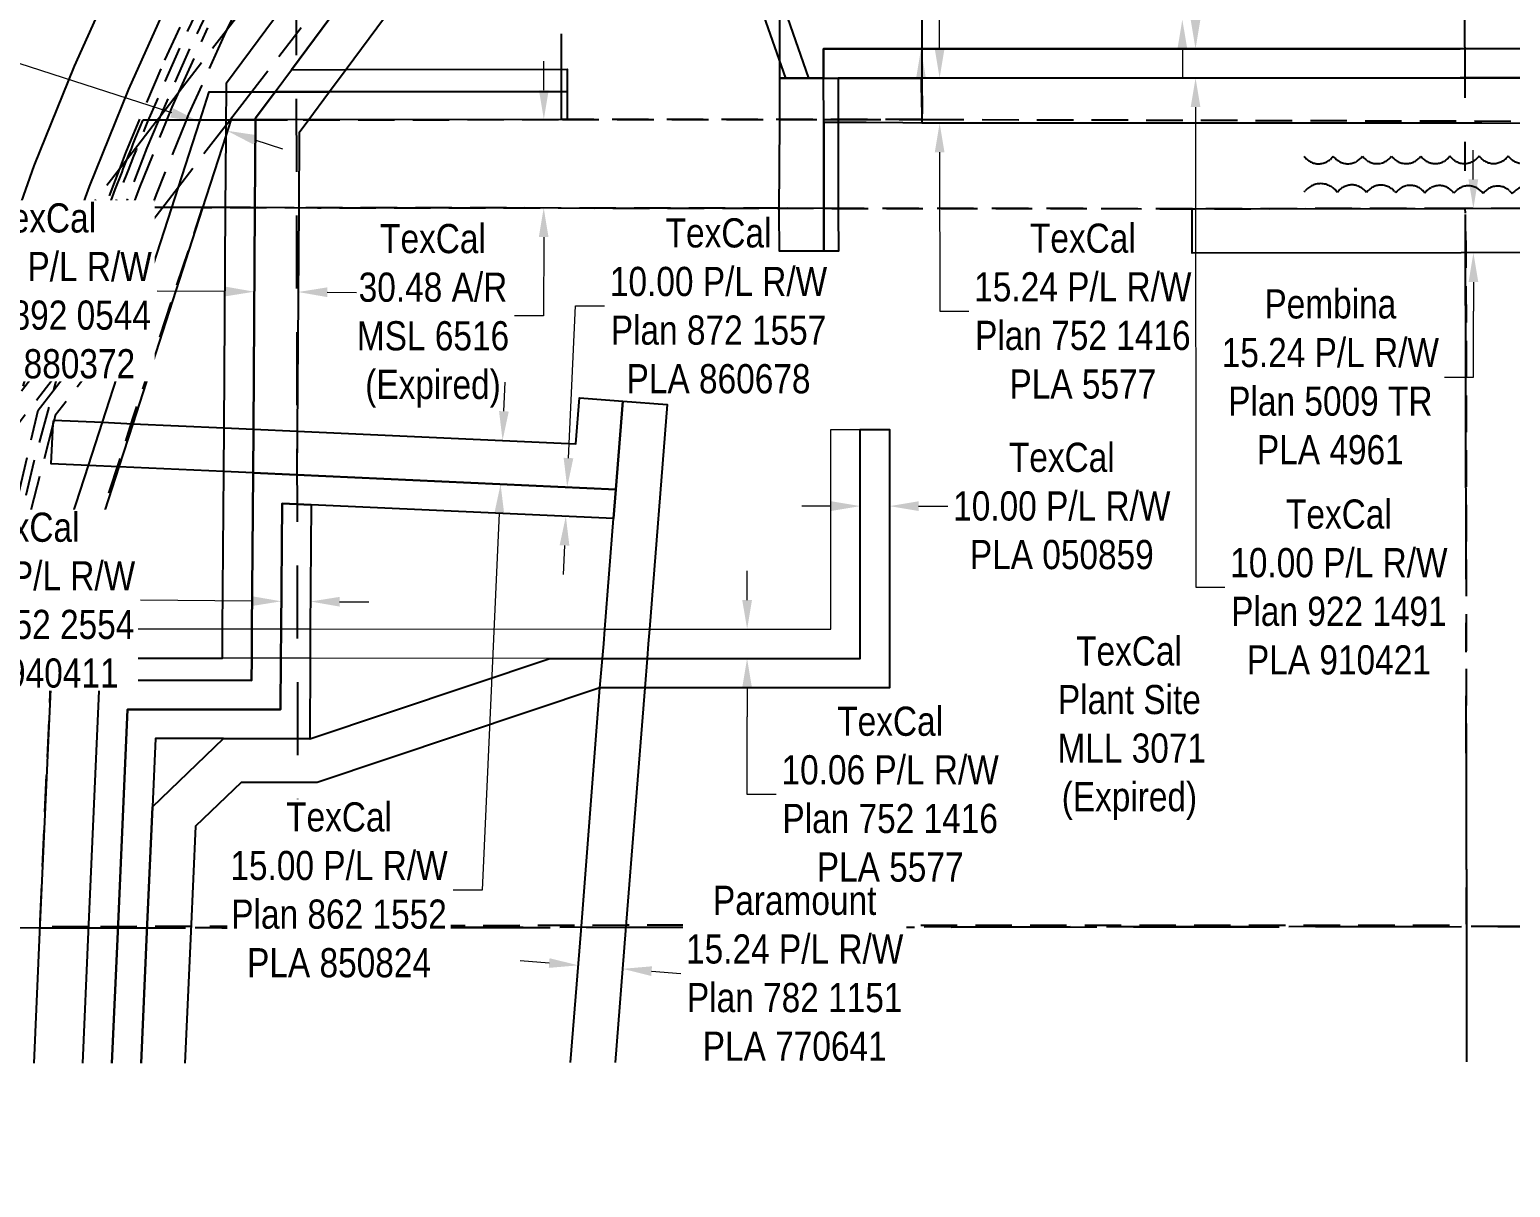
# Model space of a CAD drawing. Extents: x 507940 to 514253, y 6024270 to 6026836.
# Drawn here: x 508351 to 508858, y 6024658 to 6025055 of the extents above; entities that cross this region are included whole.
import ezdxf

# ---------------------------------------------------------------- set-up
doc = ezdxf.new("R2010")
doc.units = 0
doc.header["$LTSCALE"] = 5
doc.header["$PDMODE"] = 3
doc.header["$PDSIZE"] = 5
for name, pattern in [('0', [1, 1, 0]), ('foc-ACCESSROAD', [3.75, 2.5, -1.25]), ('foc-FLOWLINE', [3.75, 2.5, -1.25]), ('foc-LSD', [8, 5, -3]), ('foc-QUARTERLINE', [33, 25, -3, 2, -3]), ('foc-UNSURVEYED', [12.5, 10, -2.5])]:
    doc.linetypes.add(name, pattern=pattern)
doc.layers.get('Defpoints').update_dxf_attribs({"color": 9})
for name, color, linetype in [('F-AR', 190, 'foc-ACCESSROAD'), ('F-EZE', 190, 'foc-FLOWLINE'), ('F-RW', 190, 'Continuous'), ('F-WS', 190, 'foc-ACCESSROAD'), ('L-SECQ', 8, 'foc-QUARTERLINE'), ('L-SECTION-LSD', 7, 'foc-LSD'), ('L-USEC', 7, 'foc-UNSURVEYED'), ('T-BUSH', 110, '0')]:
    doc.layers.add(name, color=color, linetype=linetype)
doc.layers.add('F-AR-T', color=190, linetype='Continuous', lineweight=9)
doc.layers.add('F-RW-T', color=190, linetype='Continuous', lineweight=9)
doc.styles.add('80CG', font='ARIALN.TTF', dxfattribs={"height": 10})
doc.styles.add('80L', font='ARIALN.TTF', dxfattribs={"height": 10})
doc.dimstyles.new('Compass 5 000', dxfattribs={"dimscale": 5, "dimtxt": 9, "dimasz": 2, "dimexe": 0.2, "dimexo": 0.0625, "dimgap": 0.5, "dimtad": 0, "dimtih": 1, "dimtoh": 1, "dimzin": 0, "dimdsep": 46, "dimtxsty": '80CG', "dimcen": 0.1, "dimse1": 1, "dimse2": 1, "dimclrd": 256, "dimclrt": 256, "dimaunit": 1, "dimadec": 4, "dimazin": 0, "dimtfac": 0.06, "dimtofl": 0, "dimtmove": 0, "dimatfit": 1, "dimfxl": 0.2, "dimtolj": 1, "dimtzin": 0, "dimlwd": -1, "dimarcsym": 0})

# ---------------------------------------------------------------- blocks, each defined once
blk = doc.blocks.new('*D491')
at = {"layer": 'Defpoints', "color": 0, "transparency": 16777216}
for p in [(508572.31, 6025023.84), (508526.97, 6024993.5), (508572.27, 6024993.44)]:
    blk.add_point(p, dxfattribs=at)
at = {"layer": 'F-AR-T', "transparency": 16777216}
for p, q in [((508527.02, 6025033.89), (508527.03, 6025043.89)), ((508526.96, 6024983.5), (508526.92, 6024956.5)), ((508526.92, 6024956.5), (508516.92, 6024956.5))]:
    blk.add_line(p, q, dxfattribs=at)
for points in [[(508525.35, 6025033.89), (508528.69, 6025033.89), (508527.01, 6025023.89)], [(508525.29, 6024983.5), (508528.62, 6024983.5), (508526.97, 6024993.5)]]:
    blk.add_solid(points, dxfattribs=at)
at = {"layer": 'F-AR-T', "transparency": 16777216, "insert": (508489.01, 6024956.5), "char_height": 10, "attachment_point": 5, "style": '80CG'}
blk.add_mtext('\\A1;TexCal\\P30.48 A/R\\PMSL 6516\\P(Expired)', dxfattribs=at)
blk = doc.blocks.new('*D509')
at = {"layer": 'Defpoints', "color": 0, "transparency": 16777216}
for p in [(508745.92, 6025063.12), (508852.66, 6025063.19), (508852.66, 6025058.2)]:
    blk.add_point(p, dxfattribs=at)
at = {"layer": 'F-RW-T', "transparency": 16777216}
for p, q in [((508745.9, 6025097.99), (508735.9, 6025097.99)), ((508745.91, 6025073.12), (508745.9, 6025097.99)), ((508745.93, 6025048.12), (508745.94, 6025038.12))]:
    blk.add_line(p, q, dxfattribs=at)
for points in [[(508747.58, 6025073.12), (508744.25, 6025073.12), (508745.92, 6025063.12)], [(508747.6, 6025048.12), (508744.26, 6025048.12), (508745.92, 6025058.12)]]:
    blk.add_solid(points, dxfattribs=at)
at = {"layer": 'F-RW-T', "transparency": 16777216, "insert": (508697.95, 6025097.99), "char_height": 10, "attachment_point": 5, "style": '80CG'}
blk.add_mtext('\\A1;TexCal\\P5.00 P/L R/W\\PPlan 932 1861\\PPLA 930342', dxfattribs=at)
blk = doc.blocks.new('*D450')
at = {"layer": 'Defpoints', "color": 0, "transparency": 16777216}
for p in [(508408.95, 6025023.03), (508393.08, 6024973.9), (508402.51, 6024970.85)]:
    blk.add_point(p, dxfattribs=at)
at = {"layer": 'F-RW-T', "transparency": 16777216}
for p, q in [((508311.24, 6025054.6), (508301.24, 6025054.6)), ((508399.44, 6025026.1), (508311.24, 6025054.6)), ((508427.9, 6025016.9), (508437.42, 6025013.83))]:
    blk.add_line(p, q, dxfattribs=at)
for points in [[(508399.95, 6025027.69), (508398.92, 6025024.51), (508408.95, 6025023.03)], [(508428.42, 6025018.49), (508427.39, 6025015.31), (508418.39, 6025019.98)]]:
    blk.add_solid(points, dxfattribs=at)
at = {"layer": 'F-RW-T', "transparency": 16777216, "insert": (508262.16, 6025054.6), "char_height": 10, "attachment_point": 5, "style": '80CG'}
blk.add_mtext('\\A1;TexCal\\P10.06 P/L R/W\\PPLA 4037', dxfattribs=at)
blk = doc.blocks.new('*D452')
at = {"layer": 'Defpoints', "color": 0, "transparency": 16777216}
for p in [(508801.8, 6024993.28), (508801.82, 6024978.05), (508845.72, 6024978.09)]:
    blk.add_point(p, dxfattribs=at)
at = {"layer": 'F-RW-T', "transparency": 16777216}
for p, q in [((508845.69, 6025003.32), (508845.68, 6025013.32)), ((508845.73, 6024968.09), (508845.74, 6024958.09)), ((508845.76, 6024935.53), (508845.74, 6024958.09)), ((508835.76, 6024935.53), (508845.76, 6024935.53))]:
    blk.add_line(p, q, dxfattribs=at)
for points in [[(508847.36, 6025003.32), (508844.02, 6025003.32), (508845.7, 6024993.32)], [(508847.39, 6024968.1), (508844.06, 6024968.09), (508845.72, 6024978.09)]]:
    blk.add_solid(points, dxfattribs=at)
at = {"layer": 'F-RW-T', "transparency": 16777216, "insert": (508796.67, 6024935.53), "char_height": 10, "attachment_point": 5, "style": '80CG'}
blk.add_mtext('\\A1;Pembina\\P15.24 P/L R/W\\PPlan 5009 TR\\PPLA 4961', dxfattribs=at)
blk = doc.blocks.new('*D453')
at = {"layer": 'Defpoints', "color": 0, "transparency": 16777216}
for p in [(508692.69, 6025038.07), (508662.71, 6025022.61), (508692.69, 6025022.62)]:
    blk.add_point(p, dxfattribs=at)
at = {"layer": 'F-RW-T', "transparency": 16777216}
for p, q in [((508662.7, 6025048.06), (508662.7, 6025058.06)), ((508662.72, 6025012.61), (508662.73, 6024958.07)), ((508662.73, 6024958.07), (508672.73, 6024958.07))]:
    blk.add_line(p, q, dxfattribs=at)
for points in [[(508664.37, 6025048.06), (508661.04, 6025048.06), (508662.71, 6025038.06)], [(508664.38, 6025012.61), (508661.05, 6025012.61), (508662.71, 6025022.61)]]:
    blk.add_solid(points, dxfattribs=at)
at = {"layer": 'F-RW-T', "transparency": 16777216, "insert": (508711.81, 6024958.07), "char_height": 10, "attachment_point": 5, "style": '80CG'}
blk.add_mtext('\\A1;TexCal\\P15.24 P/L R/W\\PPlan 752 1416\\PPLA 5577', dxfattribs=at)
blk = doc.blocks.new('*D454')
at = {"layer": 'Defpoints', "color": 0, "transparency": 16777216}
for p in [(508523.6, 6024913.29), (508512.19, 6024898.8), (508522.92, 6024898.32)]:
    blk.add_point(p, dxfattribs=at)
at = {"layer": 'F-RW-T', "transparency": 16777216}
for p, q in [((508513.32, 6024923.77), (508513.78, 6024933.76)), ((508511.74, 6024888.81), (508505.88, 6024759.62)), ((508505.88, 6024759.62), (508495.88, 6024759.62))]:
    blk.add_line(p, q, dxfattribs=at)
for points in [[(508511.66, 6024923.85), (508514.99, 6024923.69), (508512.87, 6024913.78)], [(508510.08, 6024888.89), (508513.41, 6024888.74), (508512.19, 6024898.8)]]:
    blk.add_solid(points, dxfattribs=at)
at = {"layer": 'F-RW-T', "transparency": 16777216, "insert": (508456.8, 6024759.62), "char_height": 10, "attachment_point": 5, "style": '80CG', "bg_fill": 3, "box_fill_scale": 1.1, "bg_fill_color": 256, "bg_fill_true_color": 13158600, "bg_fill_transparency": 0}
blk.add_mtext('\\A1;TexCal\\P15.00 P/L R/W\\PPlan 862 1552\\PPLA 850824', dxfattribs=at)
blk = doc.blocks.new('*D455')
at = {"layer": 'Defpoints', "color": 0, "transparency": 16777216}
for p in [(508605.8, 6024849.06), (508596.7, 6024839.02), (508605.79, 6024839.01)]:
    blk.add_point(p, dxfattribs=at)
at = {"layer": 'F-RW-T', "transparency": 16777216}
for p, q in [((508596.71, 6024859.07), (508596.72, 6024869.07)), ((508596.69, 6024829.02), (508596.69, 6024819.02)), ((508596.67, 6024792.43), (508596.69, 6024819.02)), ((508606.67, 6024792.43), (508596.67, 6024792.43))]:
    blk.add_line(p, q, dxfattribs=at)
for points in [[(508595.04, 6024859.07), (508598.38, 6024859.07), (508596.71, 6024849.07)], [(508595.03, 6024829.02), (508598.36, 6024829.01), (508596.7, 6024839.02)]]:
    blk.add_solid(points, dxfattribs=at)
at = {"layer": 'F-RW-T', "transparency": 16777216, "insert": (508645.75, 6024792.43), "char_height": 10, "attachment_point": 5, "style": '80CG'}
blk.add_mtext('\\A1;TexCal\\P10.06 P/L R/W\\PPlan 752 1416\\PPLA 5577', dxfattribs=at)
blk = doc.blocks.new('*D456')
at = {"layer": 'Defpoints', "color": 0, "transparency": 16777216}
for p in [(508635.51, 6024893.32), (508645.51, 6024893.32), (508645.51, 6024891.26)]:
    blk.add_point(p, dxfattribs=at)
at = {"layer": 'F-RW-T', "transparency": 16777216}
for p, q in [((508625.51, 6024891.26), (508615.51, 6024891.26)), ((508655.51, 6024891.26), (508665.51, 6024891.26))]:
    blk.add_line(p, q, dxfattribs=at)
for points in [[(508625.51, 6024892.93), (508625.51, 6024889.59), (508635.51, 6024891.26)], [(508655.51, 6024892.93), (508655.51, 6024889.59), (508645.51, 6024891.26)]]:
    blk.add_solid(points, dxfattribs=at)
at = {"layer": 'F-RW-T', "transparency": 16777216, "insert": (508704.6, 6024891.26), "char_height": 10, "attachment_point": 5, "style": '80CG'}
blk.add_mtext('\\A1;TexCal\\P10.00 P/L R/W\\PPLA 050859', dxfattribs=at)
blk = doc.blocks.new('*D457')
at = {"layer": 'Defpoints', "color": 0, "transparency": 16777216}
for p in [(508533.85, 6024897.82), (508535.01, 6024897.77), (508533.4, 6024887.84)]:
    blk.add_point(p, dxfattribs=at)
at = {"layer": 'F-RW-T', "transparency": 16777216}
for p, q in [((508535.46, 6024907.76), (508537.82, 6024959.89)), ((508537.82, 6024959.89), (508547.82, 6024959.89)), ((508534.1, 6024877.8), (508533.65, 6024867.81))]:
    blk.add_line(p, q, dxfattribs=at)
for points in [[(508533.8, 6024907.84), (508537.13, 6024907.68), (508535.01, 6024897.77)], [(508532.44, 6024877.87), (508535.77, 6024877.72), (508534.56, 6024887.79)]]:
    blk.add_solid(points, dxfattribs=at)
at = {"layer": 'F-RW-T', "transparency": 16777216, "insert": (508586.91, 6024959.89), "char_height": 10, "attachment_point": 5, "style": '80CG'}
blk.add_mtext('\\A1;TexCal\\P10.00 P/L R/W\\PPlan 872 1557\\PPLA 860678', dxfattribs=at)
blk = doc.blocks.new('*D458')
at = {"layer": 'Defpoints', "color": 0, "transparency": 16777216}
for p in [(508437.04, 6024862.16), (508447.04, 6024862.09), (508437.02, 6024858.62)]:
    blk.add_point(p, dxfattribs=at)
at = {"layer": 'F-RW-T', "transparency": 16777216}
for p, q in [((508427.02, 6024858.69), (508388.76, 6024858.96)), ((508457.01, 6024858.48), (508467.01, 6024858.4))]:
    blk.add_line(p, q, dxfattribs=at)
for points in [[(508427.03, 6024860.35), (508427.01, 6024857.02), (508437.02, 6024858.62)], [(508457.02, 6024860.14), (508457, 6024856.81), (508447.01, 6024858.55)]]:
    blk.add_solid(points, dxfattribs=at)
at = {"layer": 'F-RW-T', "transparency": 16777216, "insert": (508349.68, 6024858.96), "char_height": 10, "attachment_point": 5, "style": '80CG', "bg_fill": 3, "box_fill_scale": 1.1, "bg_fill_color": 256, "bg_fill_true_color": 13158600, "bg_fill_transparency": 0}
blk.add_mtext('\\A1;TexCal\\P10.00 P/L R/W\\PPlan 952 2554\\PPLA 940411', dxfattribs=at)
blk = doc.blocks.new('*D459')
at = {"layer": 'Defpoints', "color": 0, "transparency": 16777216}
for p in [(508538.94, 6024735.39), (508554.13, 6024734.19), (508554, 6024732.59)]:
    blk.add_point(p, dxfattribs=at)
at = {"layer": 'F-RW-T', "transparency": 16777216}
for p, q in [((508528.85, 6024734.58), (508518.88, 6024735.37)), ((508563.97, 6024731.8), (508573.94, 6024731.01))]:
    blk.add_line(p, q, dxfattribs=at)
for points in [[(508528.98, 6024736.24), (508528.72, 6024732.92), (508538.82, 6024733.79)], [(508564.1, 6024733.46), (508563.84, 6024730.14), (508554, 6024732.59)]]:
    blk.add_solid(points, dxfattribs=at)
at = {"layer": 'F-RW-T', "transparency": 16777216, "insert": (508613.02, 6024731.01), "char_height": 10, "attachment_point": 5, "style": '80CG', "bg_fill": 3, "box_fill_scale": 1.1, "bg_fill_color": 256, "bg_fill_true_color": 13158600, "bg_fill_transparency": 0}
blk.add_mtext('\\A1;Paramount\\P15.24 P/L R/W\\PPlan 782 1151\\PPLA 770641', dxfattribs=at)
blk = doc.blocks.new('*D460')
at = {"layer": 'Defpoints', "color": 0, "transparency": 16777216}
for p in [(508427.77, 6024964.79), (508427.77, 6024963.61), (508442.76, 6024963.5)]:
    blk.add_point(p, dxfattribs=at)
at = {"layer": 'F-RW-T', "transparency": 16777216}
for p, q in [((508417.77, 6024964.86), (508394.46, 6024965.02)), ((508452.77, 6024964.61), (508462.77, 6024964.54))]:
    blk.add_line(p, q, dxfattribs=at)
for points in [[(508417.79, 6024966.53), (508417.76, 6024963.19), (508427.77, 6024964.79)], [(508452.78, 6024966.28), (508452.75, 6024962.94), (508442.77, 6024964.68)]]:
    blk.add_solid(points, dxfattribs=at)
at = {"layer": 'F-RW-T', "transparency": 16777216, "insert": (508355.37, 6024965.02), "char_height": 10, "attachment_point": 5, "style": '80CG', "bg_fill": 3, "box_fill_scale": 1.1, "bg_fill_color": 256, "bg_fill_true_color": 13158600, "bg_fill_transparency": 0}
blk.add_mtext('\\A1;TexCal\\P15.00 P/L R/W\\PPlan 892 0544\\PPLA 880372', dxfattribs=at)
blk = doc.blocks.new('*D461')
at = {"layer": 'Defpoints', "color": 0, "transparency": 16777216}
for p in [(508802.41, 6025048.11), (508750.45, 6025038.09), (508802.42, 6025038.11)]:
    blk.add_point(p, dxfattribs=at)
at = {"layer": 'F-RW-T', "transparency": 16777216}
for p, q in [((508750.45, 6025058.09), (508750.44, 6025068.09)), ((508750.46, 6025028.09), (508750.52, 6024863.47)), ((508750.52, 6024863.47), (508760.52, 6024863.47))]:
    blk.add_line(p, q, dxfattribs=at)
for points in [[(508752.11, 6025058.09), (508748.78, 6025058.09), (508750.45, 6025048.09)], [(508752.12, 6025028.09), (508748.79, 6025028.09), (508750.45, 6025038.09)]]:
    blk.add_solid(points, dxfattribs=at)
at = {"layer": 'F-RW-T', "transparency": 16777216, "insert": (508799.6, 6024863.47), "char_height": 10, "attachment_point": 5, "style": '80CG'}
blk.add_mtext('\\A1;TexCal\\P10.00 P/L R/W\\PPlan 922 1491\\PPLA 910421', dxfattribs=at)
blk = doc.blocks.new('*D462')
at = {"layer": 'Defpoints', "color": 0, "transparency": 16777216}
for p in [(508656.32, 6025058.05), (508804.36, 6025058.1), (508804.36, 6025048.11)]:
    blk.add_point(p, dxfattribs=at)
at = {"layer": 'F-RW-T', "transparency": 16777216}
for p, q in [((508656.27, 6025184.06), (508646.27, 6025184.06)), ((508656.31, 6025068.05), (508656.27, 6025184.06)), ((508656.32, 6025038.05), (508656.33, 6025028.05))]:
    blk.add_line(p, q, dxfattribs=at)
for points in [[(508657.98, 6025068.05), (508654.65, 6025068.05), (508656.32, 6025058.05)], [(508657.99, 6025038.05), (508654.66, 6025038.05), (508656.32, 6025048.05)]]:
    blk.add_solid(points, dxfattribs=at)
at = {"layer": 'F-RW-T', "transparency": 16777216, "insert": (508607.19, 6025184.06), "char_height": 10, "attachment_point": 5, "style": '80CG', "bg_fill": 3, "box_fill_scale": 1.1, "bg_fill_color": 256, "bg_fill_true_color": 13158600, "bg_fill_transparency": 0}
blk.add_mtext('\\A1;TexCal\\P10.00 P/L R/W\\PPlan 932 0624\\PPLA 920316', dxfattribs=at)

msp = doc.modelspace()

# ---------------------------------------------------------------- linework, layer by layer
at = {"layer": 'F-AR', "flags": 128}
msp.add_lwpolyline([(508981.049, 6025651.431), (508864.128, 6025550.805), (508842.017, 6025531.775), (508798.738, 6025494.52), (508791.806, 6025488.553), (508749.794, 6025452.391), (508741.253, 6025445.04), (508729.251, 6025434.709), (508728.813, 6025434.334), (508723.041, 6025429.365), (508675.027, 6025388.038), (508623.375, 6025343.581), (508600.449, 6025323.118), (508578.271, 6025301.847), (508556.87, 6025279.794), (508555.051, 6025277.797), (508548.291, 6025270.387), (508536.272, 6025256.99), (508534.882, 6025255.362), (508529.93, 6025249.508), (508516.504, 6025233.462), (508497.592, 6025209.241), (508479.56, 6025184.357), (508462.431, 6025158.844), (508446.227, 6025132.733), (508430.968, 6025106.059), (508416.676, 6025078.856), (508403.367, 6025051.157), (508391.117, 6025023.13), (508389.978, 6025020.308), (508388.784, 6025017.326), (508387.843, 6025015.025), (508387.203, 6025013.364), (508386.384, 6025011.301), (508384.455, 6025006.421), (508384.008, 6025005.283), (508381.697, 6024999.384), (508379.769, 6024994.418), (508379.345, 6024993.251), (508369.507, 6024965.453), (508365.983, 6024954.244), (508360.688, 6024937.401), (508360.29, 6024936.137), (508358.823, 6024930.81), (508352.131, 6024906.511), (508345.037, 6024876.611), (508339.02, 6024846.476), (508334.086, 6024816.144), (508330.242, 6024785.655), (508327.493, 6024755.049), (508327.138, 6024745.148), (508325.527, 6024700.21)], dxfattribs=at)
at = {"layer": 'F-AR'}
for points in [[(508329.455, 6024939.233), (508365.848, 6024986.425), (508381.579, 6025006.974), (508387.82, 6025015.051), (508394.231, 6025023.35), (508395.31, 6025024.725), (508401.984, 6025033.443), (508418.234, 6025054.523), (508544.518, 6025218.536)], [(508558.27, 6025203.805), (508426.918, 6025033.331), (508419.204, 6025023.3), (508418.127, 6025021.919), (508401.71, 6025000.613), (508396.037, 6024993.242), (508388.622, 6024983.611), (508376.714, 6024968.169), (508371.993, 6024962.042), (508365.983, 6024954.244), (508360.718, 6024947.408), (508347.936, 6024930.711)]]:
    msp.add_lwpolyline(points, dxfattribs=at)
at = {"layer": 'F-EZE'}
for points in [[(508421.575, 6025081.368), (508405.526, 6025048.098), (508395.363, 6025024.658), (508394.779, 6025023.275), (508390.931, 6025014.164), (508382.894, 6024993.196), (508377.816, 6024979.632), (508371.993, 6024962.042), (508366.207, 6024944.565), (508360.688, 6024937.401), (508343.993, 6024915.733)], [(508430.47, 6025079.403), (508418.242, 6025054.512), (508417.385, 6025052.737), (508405.245, 6025025.627), (508404.288, 6025023.312), (508394.064, 6024998.108), (508392.285, 6024993.172), (508389.392, 6024984.611), (508374.635, 6024941.976), (508359.516, 6024922.353), (508359.081, 6024920.72), (508358.911, 6024920.156), (508358.781, 6024919.583), (508351.283, 6024890.324), (508344.296, 6024858)], [(508347.982, 6024930.826), (508360.718, 6024947.408), (508371.539, 6024980.131), (508381.596, 6025006.955), (508383.664, 6025012.395), (508397.07, 6025044.146), (508411.737, 6025075.336)], [(508338.331, 6024859.267), (508353.684, 6024924.138), (508358.823, 6024930.81), (508368.806, 6024943.767), (508376.737, 6024968.146), (508378.094, 6024972.207), (508385.731, 6024993.215), (508388.375, 6025000.303), (508397.689, 6025023.313), (508399.637, 6025028.021), (508402.009, 6025033.409), (508411.865, 6025055.326)]]:
    msp.add_lwpolyline(points, dxfattribs=at)
at = {"layer": 'F-RW'}
for points in [[(508553.903, 6025193.846), (508440.505, 6025040.91), (508459.188, 6025040.938), (508534.971, 6025041.048), (508534.982, 6025033.433), (508453.542, 6025033.323), (508434.86, 6025033.299), (508428.195, 6025024.309), (508428.188, 6025023.304), (508427.975, 6024993.201), (508427.44, 6024917.653), (508427.333, 6024902.651), (508426.954, 6024849.173), (508426.883, 6024839.12), (508426.829, 6024831.505), (508375.092, 6024831.537), (508377.651, 6024839.149), (508416.829, 6024839.126), (508416.9, 6024849.179), (508417.282, 6024903.105), (508417.389, 6024918.108), (508417.922, 6024993.213), (508418.103, 6025018.621), (508418.127, 6025021.919), (508418.136, 6025023.276), (508418.207, 6025033.323), (508418.229, 6025036.439), (508547.486, 6025210.766)], [(508534.824, 6025142.945), (508459.188, 6025040.938), (508453.542, 6025033.323), (508446.125, 6025023.315), (508443.153, 6025019.312), (508442.967, 6024993.183), (508442.428, 6024916.973), (508442.322, 6024901.971), (508427.333, 6024902.651), (508427.44, 6024917.653), (508427.975, 6024993.201), (508428.188, 6025023.304), (508428.195, 6025024.309), (508434.86, 6025033.299), (508440.505, 6025040.91), (508553.903, 6025193.846)], [(508610.593, 6025058.654), (508617.779, 6025038.043), (508609.955, 6025038.04), (508573.13, 6025142.983)], [(508339.951, 6024973.189), (508352.286, 6025007.951), (508366.054, 6025042.171), (508381.231, 6025075.789)], [(509018.845, 6025070.231), (508980.954, 6025048.17), (508841.175, 6025048.119), (508656.736, 6025048.052), (508622.942, 6025048.039), (508622.949, 6025038.045), (508615.783, 6025038.042), (508607.958, 6025038.04), (508607.942, 6025058.028)], [(508399.397, 6025067.13), (508384.564, 6025034.273), (508371.108, 6025000.829), (508365.902, 6024986.369), (508359.052, 6024966.855), (508348.418, 6024932.409)], [(508993.592, 6025038.18), (508841.195, 6025038.125), (508656.756, 6025038.057), (508627.947, 6025038.048), (508627.958, 6025022.817), (508627.983, 6024992.327), (508627.993, 6024978.653), (508622.995, 6024978.649), (508622.984, 6024992.334), (508622.96, 6025022.815), (508622.949, 6025038.045), (508622.942, 6025048.039), (508656.736, 6025048.052), (508841.176, 6025048.119), (508980.954, 6025048.17)], [(509025.723, 6025022.37), (508848.653, 6025022.556), (508662.695, 6025022.633), (508637.497, 6025022.777), (508630.033, 6025022.785), (508622.96, 6025022.792), (508622.984, 6024992.334), (508622.995, 6024978.649), (508607.763, 6024978.638), (508607.753, 6024992.352), (508607.89, 6025022.81), (508607.958, 6025038.04), (508615.783, 6025038.042), (508622.949, 6025038.045), (508627.947, 6025038.048), (508656.756, 6025038.057), (508841.194, 6025038.125), (508993.592, 6025038.18)], [(508348.086, 6024835.365), (508353.802, 6024852.362), (508370.879, 6024905.209), (508375.659, 6024919.999), (508399.327, 6024993.237), (508401.71, 6025000.613), (508409.042, 6025023.303), (508412.278, 6025033.317), (508418.207, 6025033.323), (508426.918, 6025033.331), (508434.86, 6025033.299), (508453.542, 6025033.323), (508534.982, 6025033.433), (508534.998, 6025023.814), (508419.605, 6025023.714), (508419.606, 6025023.303), (508419.606, 6025023.303), (508418.103, 6025018.621), (508409.896, 6024993.224), (508386.081, 6024919.527), (508381.301, 6024904.736), (508363.358, 6024849.212), (508358.075, 6024833.502), (508354.151, 6024745.22), (508352.151, 6024700.238)], [(508536.174, 6024700.429), (508539.761, 6024745.725), (508546.256, 6024828.984), (508547.149, 6024839.045), (508547.54, 6024843.99), (508547.945, 6024849.098), (508550.95, 6024887.044), (508551.739, 6024897.012), (508554.135, 6024927.264), (508569.32, 6024926.063), (508563.225, 6024849.089), (508562.821, 6024843.99), (508562.429, 6024839.036), (508561.633, 6024828.989), (508555.045, 6024745.768), (508551.457, 6024700.445)], [(508388.934, 6024700.276), (508390.936, 6024745.32), (508392.842, 6024788.191), (508417.183, 6024811.523), (508446.844, 6024811.505), (508529.072, 6024839.057), (508547.149, 6024839.045), (508562.429, 6024839.036), (508635.493, 6024838.991), (508635.512, 6024917.575), (508645.514, 6024917.572), (508645.51, 6024828.988), (508561.633, 6024828.989), (508546.256, 6024828.984), (508449.325, 6024796.5), (508423.207, 6024796.518), (508407.562, 6024781.521), (508405.956, 6024745.36), (508403.953, 6024700.292)], [(508368.924, 6024700.255), (508370.925, 6024745.266), (508374.709, 6024830.4), (508375.092, 6024831.537), (508426.829, 6024831.505), (508426.883, 6024839.12), (508426.954, 6024849.173), (508427.333, 6024902.651), (508442.322, 6024901.971), (508551.739, 6024897.012), (508550.95, 6024887.044), (508447.247, 6024891.744), (508437.254, 6024892.197), (508436.95, 6024849.167), (508436.878, 6024839.114), (508436.754, 6024821.506), (508384.32, 6024821.539), (508380.931, 6024745.293), (508378.929, 6024700.266)], [(508378.929, 6024700.266), (508380.931, 6024745.293), (508384.32, 6024821.539), (508436.754, 6024821.506), (508436.878, 6024839.114), (508436.95, 6024849.167), (508437.254, 6024892.197), (508447.247, 6024891.744), (508446.946, 6024849.161), (508446.874, 6024839.107), (508446.844, 6024811.505), (508417.183, 6024811.523), (508393.88, 6024811.539), (508392.842, 6024788.191), (508390.936, 6024745.32), (508388.934, 6024700.276)]]:
    msp.add_lwpolyline(points, dxfattribs=at)
for points in [[(509102.557, 6025025.749), (509102.219, 6025022.901), (509102.123, 6025022.065), (509080.686, 6025022.23), (509080.686, 6025022.23), (509065.34, 6025022.347), (509065.34, 6025022.347), (509045.656, 6025022.349), (509025.149, 6025022.371), (508841.429, 6025022.63), (508656.688, 6025022.56), (508656.659, 6025038.054), (508843.938, 6025038.126), (508993.592, 6025038.18), (509021.435, 6025038.19), (509037.856, 6025038.196), (509048.486, 6025038.2), (509057.633, 6025038.204), (509067.17, 6025038.207), (509082.49, 6025038.014), (509103.898, 6025037.52), (509103.698, 6025035.763), (509102.557, 6025025.749)], [(509077.384, 6024993.555), (509075.649, 6024978.323), (509060.317, 6024978.311), (509045.016, 6024978.292), (509027.884, 6024978.274), (509012.614, 6024978.262), (508841.477, 6024978.089), (508749.348, 6024977.998), (508749.333, 6024993.229), (508841.447, 6024993.32), (509014.26, 6024993.49), (509029.644, 6024993.506), (509046.761, 6024993.524), (509062.059, 6024993.539), (509077.384, 6024993.555)], [(508554.135, 6024927.264), (508551.739, 6024897.012), (508442.322, 6024901.971), (508427.333, 6024902.651), (508417.282, 6024903.105), (508381.301, 6024904.736), (508370.879, 6024905.209), (508358.135, 6024905.787), (508358.762, 6024919.597), (508358.878, 6024920.181), (508359.039, 6024920.731), (508375.659, 6024919.999), (508386.081, 6024919.527), (508417.389, 6024918.108), (508427.44, 6024917.653), (508442.428, 6024916.973), (508537.938, 6024912.644), (508539.189, 6024928.45), (508554.135, 6024927.264)]]:
    msp.add_lwpolyline(points, close=True, dxfattribs=at)
at = {"layer": 'F-RW-T'}
msp.add_lwpolyline([(508352.151, 6024700.238), (508354.151, 6024745.22), (508358.075, 6024833.502), (508363.358, 6024849.212), (508416.9, 6024849.179), (508426.954, 6024849.173), (508436.95, 6024849.167), (508446.946, 6024849.161), (508547.945, 6024849.098), (508563.225, 6024849.089), (508625.442, 6024849.05), (508625.457, 6024917.578), (508635.512, 6024917.575), (508635.493, 6024838.991), (508562.429, 6024839.036), (508547.149, 6024839.045), (508529.072, 6024839.057), (508446.874, 6024839.107), (508436.878, 6024839.114), (508426.883, 6024839.12), (508416.829, 6024839.126), (508377.651, 6024839.149), (508375.092, 6024831.537), (508374.709, 6024830.4), (508370.925, 6024745.266), (508368.924, 6024700.255)], dxfattribs=at)
at = {"layer": 'F-WS'}
msp.add_lwpolyline([(508656.657, 6025038.34), (508656.688, 6025023.109), (508656.688, 6025023.109), (508656.688, 6025023.109), (508656.688, 6025023.87), (508533.121, 6025023.822), (508533.105, 6025033.09), (508533.094, 6025040.706), (508532.947, 6025142.603), (508571.253, 6025142.64), (508579.428, 6025142.643), (508600.97, 6025142.67), (508635.561, 6025142.704), (508639.399, 6025142.708), (508644.082, 6025142.713), (508646.425, 6025142.715), (508651.709, 6025142.72), (508656.442, 6025142.725), (508656.466, 6025131.506), (508656.605, 6025063.326), (508656.616, 6025058.329), (508656.637, 6025048.334), (508656.657, 6025038.34)], close=True, dxfattribs=at)
msp.add_lwpolyline([(509014.302, 6024993.486), (508841.489, 6024993.315), (508749.375, 6024993.225), (508628.188, 6024993.369), (508623.19, 6024993.376), (508607.959, 6024993.394), (508441.395, 6024993.6), (508426.402, 6024993.618), (508416.35, 6024993.63), (508408.323, 6024993.641), (508397.754, 6024993.654), (508394.464, 6024993.659), (508390.64, 6024993.663), (508384.121, 6024993.671), (508381.269, 6024993.672), (508377.767, 6024993.674), (508378.197, 6024994.834), (508380.102, 6024999.826), (508382.4, 6025005.741), (508382.846, 6025006.88), (508384.776, 6025011.76), (508385.598, 6025013.819), (508386.248, 6025015.468), (508387.188, 6025017.769), (508388.393, 6025020.739), (508389.6, 6025023.681), (508392.659, 6025023.767), (508393.161, 6025023.749), (508396.093, 6025023.758), (508402.704, 6025023.742), (508407.47, 6025023.72), (508416.563, 6025023.693), (508417.631, 6025023.717), (508418.033, 6025023.72), (508426.616, 6025023.721), (508444.553, 6025023.732), (508533.426, 6025023.82), (508608.096, 6025023.852), (508622.96, 6025023.855), (508630.034, 6025023.858), (508658.565, 6025023.869), (508940.041, 6025023.063)], dxfattribs=at)
at = {"layer": 'F-WS', "flags": 128}
msp.add_lwpolyline([(508371.003, 6024747.014), (508354.229, 6024746.968), (508358.153, 6024835.25), (508363.436, 6024850.96), (508381.379, 6024906.485), (508386.158, 6024921.275), (508410.031, 6024993.643), (508421.23, 6024993.629), (508434.766, 6024993.612), (508449.402, 6024993.594), (508613.217, 6024993.392), (508625.057, 6024993.378), (508633.722, 6024993.367), (508752.491, 6024993.232), (508842.817, 6024993.321), (508843.169, 6024979.416), (508843.291, 6024747.477), (508555.123, 6024747.516), (508539.839, 6024747.474), (508406.034, 6024747.108), (508391.014, 6024747.068), (508381.009, 6024747.041), (508371.003, 6024747.014)], close=True, dxfattribs=at)
at = {"layer": 'L-SECQ'}
for p, q in [((508841.562, 6025651.234), (508843.305, 6024747.099)), ((508843.305, 6024747.099), (508843.394, 6024700.748))]:
    msp.add_line(p, q, dxfattribs=at)
at = {"layer": 'L-SECTION-LSD', "flags": 128}
msp.add_lwpolyline([(508441.196, 6025550.871), (508442.674, 6024747.06)], dxfattribs=at)
at = {"layer": 'L-USEC'}
for p, q in [((508041.643, 6024746.266), (509644.967, 6024747.932)), ((509644.967, 6024747.932), (508041.643, 6024746.266))]:
    msp.add_line(p, q, dxfattribs=at)
at = {"layer": 'T-BUSH', "flags": 128}
for points in [[(508787.691, 6025011.222, 0.5205671), (508797.685, 6025011.273, 0.5205671), (508807.68, 6025011.289, 0.5205671), (508817.675, 6025011.305, 0.5205671), (508827.669, 6025011.322, 0.5205671), (508837.664, 6025011.338, 0.5205671), (508847.659, 6025011.354, 0.5205671), (508857.653, 6025011.371, 0.5205671), (508867.648, 6025011.387, 0.5205671), (508877.643, 6025011.403, 0.5205671), (508887.637, 6025011.42, 0.5205671), (508897.632, 6025011.436, 0.5205671), (508907.626, 6025011.452, 0.5205671), (508917.621, 6025011.469, 0.5205671), (508927.614, 6025011.488, 0.5205671), (508936.072, 6025016.599, 0.5205671), (508937.26, 6025026.311, 0.5205671), (508937.261, 6025036.306, 0.5205671), (508937.261, 6025046.301, 0.5205671), (508937.262, 6025056.295, 0.5205671), (508931.104, 6025060.129, 0.5205671), (508921.109, 6025060.124, 0.5205671), (508911.115, 6025060.119, 0.5205671), (508901.12, 6025060.114, 0.5205671), (508891.126, 6025060.109, 0.5205671), (508881.131, 6025060.104, 0.5205671), (508871.136, 6025060.099, 0.5205671), (508864.598, 6025067.622, 0.5205671), (508858.086, 6025075.205, 0.5205671), (508851.575, 6025082.788, 0.5205671), (508845.064, 6025090.37, 0.5205671), (508838.553, 6025097.953, 0.5205671), (508832.041, 6025105.536, 0.5205671), (508825.53, 6025113.118, 0.5205671), (508819.019, 6025120.701, 0.5205671), (508812.508, 6025128.284, 0.5205671), (508805.997, 6025135.866, 0.5205671), (508799.485, 6025143.449, 0.5205671), (508792.974, 6025151.032, 0.5205671), (508795.483, 6025157.928, 0.5205671), (508803.066, 6025164.439, 0.5205671), (508810.649, 6025170.95, 0.5205671), (508818.232, 6025177.46, 0.5205671), (508825.815, 6025183.971, 0.5205671), (508833.398, 6025190.482, 0.5205671), (508840.982, 6025196.993, 0.5205671), (508848.565, 6025203.503, 0.5205671), (508856.148, 6025210.014, 0.5205671), (508863.731, 6025216.525, 0.5205671), (508871.493, 6025222.489, 0.5205671), (508880.142, 6025225.748, 0.5205671), (508887.725, 6025232.258, 0.5205671), (508895.309, 6025238.769, 0.5205671), (508902.892, 6025245.28, 0.5205671), (508910.475, 6025251.79, 0.5205671), (508918.058, 6025258.301, 0.5205671), (508925.641, 6025264.811, 0.5205671), (508933.225, 6025271.322, 0.5205671), (508940.808, 6025277.833, 0.5205671), (508948.391, 6025284.343, 0.5205671), (508950.512, 6025293.619, 0.5205671), (508951.27, 6025303.585, 0.5205671), (508945.285, 6025311.34, 0.5205671), (508938.773, 6025318.923, 0.5205671), (508934.65, 6025323.725, 0.5205671)], [(509118.564, 6024995.49, 0.5205671), (509108.722, 6024997.226, 0.5205671), (509098.875, 6024998.94, 0.5205671), (509088.905, 6024999.489, 0.5205671), (509078.915, 6024999.717, 0.5205671), (509068.921, 6024999.697, 0.5205671), (509058.926, 6024999.678, 0.5205671), (509048.931, 6024999.659, 0.5205671), (509038.937, 6024999.605, 0.5205671), (509028.942, 6024999.539, 0.5205671), (509018.948, 6024999.473, 0.5205671), (509008.954, 6024999.407, 0.5205671), (508998.959, 6024999.342, 0.5205671), (508988.965, 6024999.254, 0.5205671), (508978.971, 6024999.107, 0.5205671), (508968.978, 6024998.961, 0.5205671), (508958.984, 6024998.814, 0.5205671), (508948.991, 6024998.667, 0.5205671), (508938.997, 6024998.521, 0.5205671), (508929.003, 6024998.421, 0.5205671), (508919.009, 6024998.33, 0.5205671), (508909.015, 6024998.24, 0.5205671), (508899.02, 6024998.149, 0.5205671), (508889.026, 6024998.076, 0.5205671), (508879.032, 6024998.167, 0.5205671), (508869.038, 6024998.257, 0.5205671), (508859.043, 6024998.348, 0.5205671), (508849.049, 6024998.439, 0.5205671), (508839.055, 6024998.53, 0.5205671), (508829.061, 6024998.611, 0.5205671), (508819.066, 6024998.685, 0.5205671), (508809.072, 6024998.758, 0.5205671), (508799.078, 6024998.832, 0.5205671), (508787.689, 6024998.915, 0.5205671)]]:
    msp.add_lwpolyline(points, format="xyb", dxfattribs=at)

# ---------------------------------------------------------------- texts
at = {"layer": 'F-RW-T', "insert": (508702.65, 6024846.586), "char_height": 9.9893, "attachment_point": 1, "style": '80L'}
msp.add_mtext_dynamic_manual_height_columns('\\pi6.87756;TexCal\\P\\pi0.63936;Plant Site\\P\\pi0.47582;MLL 3071\\P\\pi1.92039;(Expired)', width=48.88122, gutter_width=50.027, heights=[0], dxfattribs=at)

# ---------------------------------------------------------------- dimensions: what is measured, and where the dimension line sits
at = {"layer": 'F-AR-T', "color": 3}
dim = msp.add_linear_dim(base=(508526.969, 6024993.498), p1=(508572.31, 6025023.836), p2=(508572.272, 6024993.443), angle=269.92926, text='TexCal\\P30.48 A/R\\PMSL 6516\\P(Expired)', dimstyle='Compass 5 000', dxfattribs=at)
dim.commit()
dim.dimension.update_dxf_attribs({"geometry": '*D491', "text_midpoint": (508489.01, 6024956.498), "dimtype": 161})
at = {"layer": 'F-RW-T'}
for base, p1, p2, angle, text, picture, middle in [((508745.921, 6025063.117), (508852.664, 6025058.196), (508852.66, 6025063.19), 90.03925, 'TexCal\\P5.00 P/L R/W\\PPlan 932 1861\\PPLA 930342', '*D509', (508697.954, 6025097.986)), ((508535.008, 6024897.771), (508533.396, 6024887.84), (508533.849, 6024897.823), 87.40495, 'TexCal\\P10.00 P/L R/W\\PPlan 872 1557\\PPLA 860678', '*D457', (508586.906, 6024959.891))]:
    dim = msp.add_linear_dim(base=base, p1=p1, p2=p2, angle=angle, text=text, dimstyle='Compass 5 000', dxfattribs=at)
    dim.commit()
    dim.dimension.update_dxf_attribs({"geometry": picture, "text_midpoint": middle, "dimtype": 161})
at = {"layer": 'F-RW-T', "color": 3}
for base, p1, p2, angle, text, picture, middle in [((508408.953, 6025023.025), (508402.513, 6024970.853), (508393.078, 6024973.902), 162.09111, 'TexCal\\P10.06 P/L R/W\\PPLA 4037', '*D450', (508262.156, 6025054.603)), ((508750.454, 6025038.093), (508802.412, 6025048.106), (508802.416, 6025038.112), 270.02099, 'TexCal\\P10.00 P/L R/W\\PPlan 922 1491\\PPLA 910421', '*D461', (508799.6, 6024863.474)), ((508662.712, 6025022.612), (508692.686, 6025038.071), (508692.69, 6025022.621), 270.01724, 'TexCal\\P15.24 P/L R/W\\PPlan 752 1416\\PPLA 5577', '*D453', (508711.814, 6024958.067))]:
    dim = msp.add_linear_dim(base=base, p1=p1, p2=p2, angle=angle, text=text, dimstyle='Compass 5 000', dxfattribs=at)
    dim.commit()
    dim.dimension.update_dxf_attribs({"geometry": picture, "text_midpoint": middle, "dimtype": 161})
for base, p1, p2, angle, text, picture, middle in [((508845.715, 6024978.093), (508801.8, 6024993.276), (508801.816, 6024978.05), 270.05692, 'Pembina\\P15.24 P/L R/W\\PPlan 5009 TR\\PPLA 4961', '*D452', (508844.573, 6024935.527)), ((508596.699, 6024839.015), (508605.796, 6024849.062), (508605.789, 6024839.01), 269.96516, 'TexCal\\P10.06 P/L R/W\\PPlan 752 1416\\PPLA 5577', '*D455', (508620.154, 6024792.426))]:
    dim = msp.add_linear_dim(base=base, p1=p1, p2=p2, angle=angle, text=text, dimstyle='Compass 5 000', override={"dimtmove": 1}, dxfattribs=at)
    dim.commit()
    dim.dimension.update_dxf_attribs({"geometry": picture, "text_midpoint": middle, "dimtype": 161})
dim = msp.add_aligned_dim(p1=(508635.506, 6024893.323), p2=(508645.513, 6024893.323), distance=-2.062, text='TexCal\\P10.00 P/L R/W\\PPLA 050859', dimstyle='Compass 5 000', dxfattribs=at)
dim.commit()
dim.dimension.update_dxf_attribs({"geometry": '*D456', "text_midpoint": (508704.595, 6024891.26)})

# ---------------------------------------------------------------- next in the draw order: dimensions: what is measured, and where the dimension line sits
for base, p1, p2, angle, text, picture, middle in [((508656.317, 6025058.046), (508804.361, 6025048.106), (508804.357, 6025058.1), 90.02071, 'TexCal\\P10.00 P/L R/W\\PPlan 932 0624\\PPLA 920316', '*D462', (508607.188, 6025184.063)), ((508512.193, 6024898.805), (508523.603, 6024913.294), (508522.924, 6024898.318), 267.40495, 'TexCal\\P15.00 P/L R/W\\PPlan 862 1552\\PPLA 850824', '*D454', (508456.802, 6024759.622))]:
    dim = msp.add_linear_dim(base=base, p1=p1, p2=p2, angle=angle, text=text, dimstyle='Compass 5 000', override={"dimtfill": 1}, dxfattribs=at)
    dim.commit()
    dim.dimension.update_dxf_attribs({"geometry": picture, "text_midpoint": middle, "dimtype": 161})

# ---------------------------------------------------------------- next in the draw order: dimensions: what is measured, and where the dimension line sits
dim = msp.add_linear_dim(base=(508437.017, 6024858.617), p1=(508447.037, 6024862.086), p2=(508437.042, 6024862.157), angle=179.59493, text='TexCal\\P10.00 P/L R/W\\PPlan 952 2554\\PPLA 940411', dimstyle='Compass 5 000', override={"dimtfill": 1}, dxfattribs=at)
dim.commit()
dim.dimension.update_dxf_attribs({"geometry": '*D458', "text_midpoint": (508349.681, 6024858.958), "dimtype": 161})
dim = msp.add_aligned_dim(p1=(508538.943, 6024735.393), p2=(508554.128, 6024734.191), distance=-1.608, text='Paramount\\P15.24 P/L R/W\\PPlan 782 1151\\PPLA 770641', dimstyle='Compass 5 000', override={"dimtfill": 1}, dxfattribs=at)
dim.commit()
dim.dimension.update_dxf_attribs({"geometry": '*D459', "text_midpoint": (508613.022, 6024731.009)})

# ---------------------------------------------------------------- next in the draw order: dimensions: what is measured, and where the dimension line sits
dim = msp.add_linear_dim(base=(508427.774, 6024964.788), p1=(508442.757, 6024963.503), p2=(508427.765, 6024963.61), angle=179.59405, text='TexCal\\P15.00 P/L R/W\\PPlan 892 0544\\PPLA 880372', dimstyle='Compass 5 000', override={"dimtfill": 1}, dxfattribs=at)
dim.commit()
dim.dimension.update_dxf_attribs({"geometry": '*D460', "text_midpoint": (508355.374, 6024965.024), "dimtype": 161})

doc.saveas('drawing.dxf')
